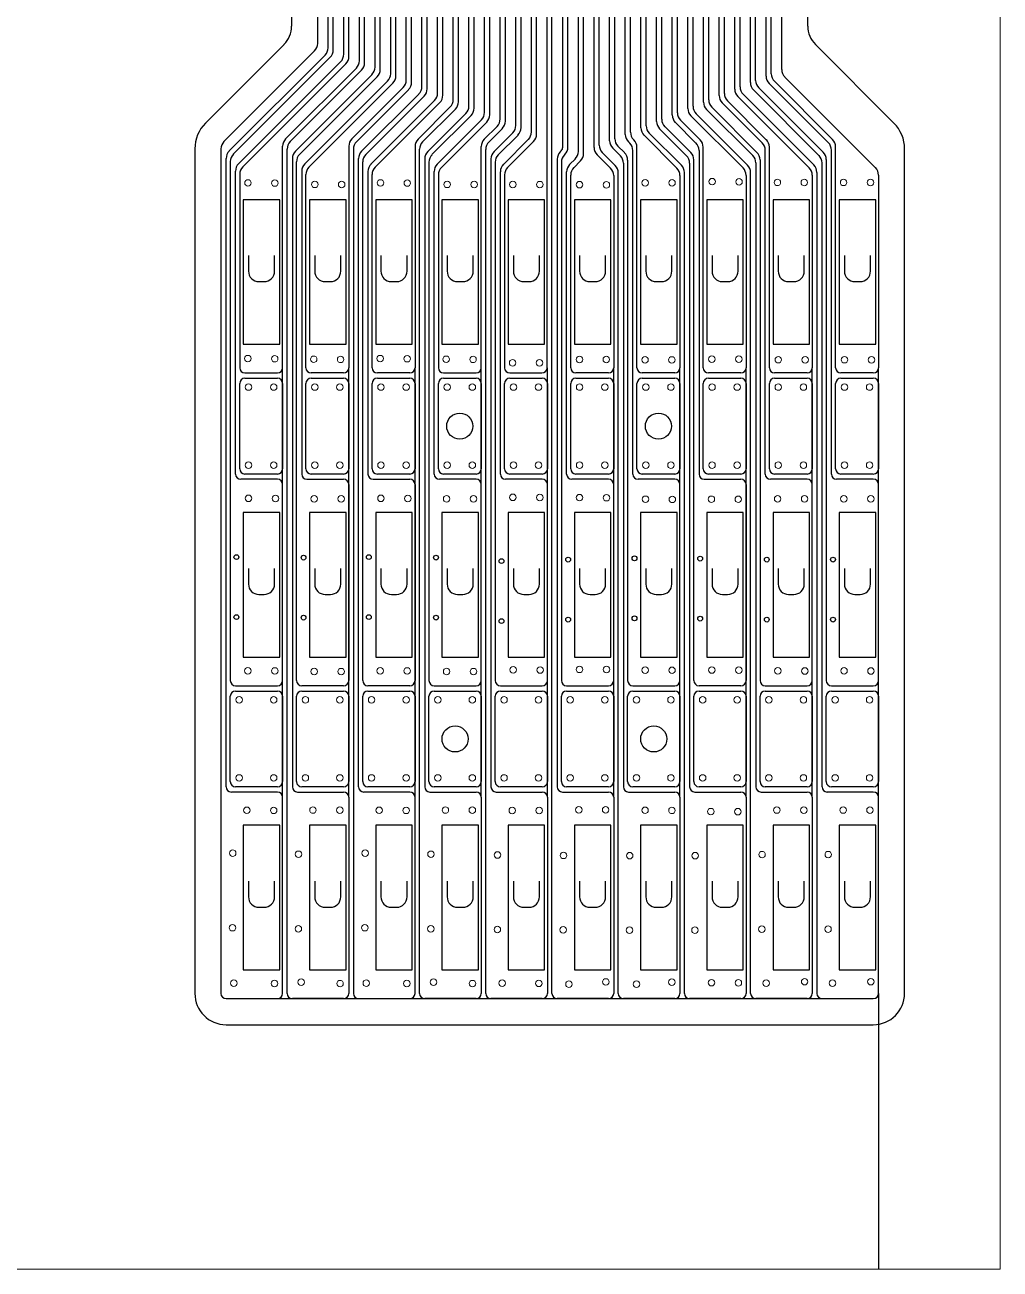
# Model space of a CAD drawing. Header units: millimetres. Extents: x 0 to 40, y 0 to 70.
# Drawn here: x 21.29 to 40, y 0 to 23.86 of the extents above; entities that cross this region are included whole.
import ezdxf

# ---------------------------------------------------------------- set-up
doc = ezdxf.new("R2010")
doc.units = ezdxf.units.MM
for name, color, linetype in [('Al Foil', 2, 'Continuous'), ('Cut Through All', 3, 'Continuous'), ('DEF POINTS', 7, 'Continuous'), ('Expose Silicone', 1, 'Continuous')]:
    doc.layers.add(name, color=color, linetype=linetype)

msp = doc.modelspace()

# ---------------------------------------------------------------- linework, layer by layer
at = {"layer": 'Al Foil', "linetype": 'Continuous', "lineweight": 0}
for p, q in [((40, 70), (40, 0)), ((40, 0), (0, 0))]:
    msp.add_line(p, q, dxfattribs=at)
at = {"layer": 'Al Foil'}
for p, q in [((26.911, 23.509), (26.911, 50.491)), ((27.111, 23.426), (27.111, 50.491)), ((27.211, 23.385), (27.211, 50.491)), ((27.411, 23.302), (27.411, 50.491)), ((27.511, 23.261), (27.511, 50.491)), ((27.711, 23.178), (27.711, 50.491)), ((27.811, 23.137), (27.811, 50.491)), ((28.011, 23.054), (28.011, 50.491)), ((28.111, 23.012), (28.111, 50.491)), ((28.311, 22.929), (28.311, 50.491)), ((28.411, 22.888), (28.411, 50.491)), ((28.611, 22.805), (28.611, 50.491)), ((28.711, 22.764), (28.711, 50.491)), ((28.911, 22.681), (28.911, 50.491)), ((29.011, 22.639), (29.011, 50.491)), ((29.211, 22.557), (29.211, 50.491)), ((29.311, 22.515), (29.311, 50.491)), ((29.511, 22.432), (29.511, 50.491)), ((29.611, 22.391), (29.611, 50.491)), ((29.811, 22.308), (29.811, 50.491)), ((29.911, 22.267), (29.911, 50.491)), ((30.111, 22.184), (30.111, 50.491)), ((30.211, 22.142), (30.211, 50.491)), ((30.411, 22.06), (30.411, 50.491)), ((30.511, 22.018), (30.511, 50.491)), ((30.711, 21.935), (30.711, 50.491)), ((30.811, 21.894), (30.811, 50.491)), ((31.011, 21.811), (31.011, 50.491)), ((31.111, 21.77), (31.111, 50.491)), ((31.311, 17.288), (31.311, 50.491)), ((31.405, 5.288), (31.405, 50.491)), ((31.611, 21.521), (31.611, 50.491)), ((31.711, 21.521), (31.711, 50.491)), ((31.911, 21.438), (31.911, 50.491)), ((32.011, 21.397), (32.011, 50.491)), ((32.211, 21.516), (32.211, 50.491)), ((32.311, 21.557), (32.311, 50.491)), ((32.511, 21.64), (32.511, 50.491)), ((32.611, 21.681), (32.611, 50.491)), ((32.811, 21.764), (32.811, 50.491)), ((32.911, 21.806), (32.911, 50.491)), ((33.111, 21.888), (33.111, 50.491)), ((33.211, 21.93), (33.211, 50.491)), ((33.411, 22.013), (33.411, 50.491)), ((33.511, 22.054), (33.511, 50.491)), ((33.711, 22.137), (33.711, 50.491)), ((33.811, 22.178), (33.811, 50.491)), ((34.011, 22.261), (34.011, 50.491)), ((34.111, 22.303), (34.111, 50.491)), ((34.311, 22.385), (34.311, 50.491)), ((34.411, 22.427), (34.411, 50.491)), ((34.611, 22.51), (34.611, 50.491)), ((34.711, 22.551), (34.711, 50.491)), ((34.911, 22.634), (34.911, 50.491)), ((35.011, 22.675), (35.011, 50.491)), ((35.211, 22.758), (35.211, 50.491)), ((35.311, 22.8), (35.311, 50.491)), ((35.511, 22.883), (35.511, 50.491)), ((35.611, 22.924), (35.611, 50.491)), ((35.811, 23.007), (35.811, 50.491)), ((26.853, 23.368), (25.113, 21.629)), ((25.213, 21.446), (27.053, 23.285)), ((27.153, 23.244), (25.293, 21.384)), ((25.393, 21.201), (27.353, 23.161)), ((27.453, 23.119), (25.473, 21.14)), ((26.296, 21.68), (27.653, 23.037)), ((26.383, 21.626), (27.753, 22.995)), ((27.953, 22.912), (26.483, 21.443)), ((26.563, 21.381), (28.053, 22.871)), ((28.253, 22.788), (26.663, 21.199)), ((26.743, 21.137), (28.353, 22.747)), ((36.706, 21.605), (35.57, 22.741)), ((36.786, 21.666), (35.67, 22.783)), ((35.87, 22.865), (37.609, 21.126)), ((28.553, 22.664), (27.566, 21.677)), ((28.653, 22.622), (27.653, 21.623)), ((27.753, 21.44), (28.853, 22.539)), ((27.833, 21.379), (28.953, 22.498)), ((34.97, 22.493), (36.339, 21.123)), ((35.07, 22.534), (36.426, 21.178)), ((36.526, 21.361), (35.27, 22.617)), ((35.37, 22.658), (36.606, 21.422)), ((29.153, 22.415), (27.933, 21.196)), ((28.013, 21.134), (29.253, 22.374)), ((29.453, 22.291), (28.836, 21.675)), ((28.923, 21.62), (29.553, 22.25)), ((34.37, 22.244), (35.256, 21.358)), ((34.47, 22.285), (35.336, 21.419)), ((35.436, 21.602), (34.67, 22.368)), ((35.516, 21.663), (34.77, 22.41)), ((29.753, 22.167), (29.023, 21.437)), ((29.853, 22.125), (29.103, 21.376)), ((29.203, 21.193), (30.053, 22.042)), ((30.153, 22.001), (29.283, 21.132)), ((33.77, 21.996), (34.166, 21.599)), ((34.246, 21.661), (33.87, 22.037)), ((34.07, 22.12), (35.069, 21.12)), ((35.156, 21.175), (34.17, 22.161)), ((30.106, 21.672), (30.353, 21.918)), ((30.193, 21.617), (30.453, 21.877)), ((30.653, 21.794), (30.293, 21.435)), ((30.753, 21.752), (30.373, 21.373)), ((33.17, 21.747), (33.799, 21.118)), ((33.886, 21.172), (33.27, 21.788)), ((33.47, 21.871), (33.986, 21.355)), ((34.066, 21.416), (33.57, 21.913)), ((25.055, 21.487), (25.055, 5.288)), ((26.238, 17.288), (26.238, 21.539)), ((26.325, 5.288), (26.325, 21.484)), ((27.508, 21.536), (27.508, 17.288)), ((27.595, 21.482), (27.595, 5.288)), ((28.778, 21.533), (28.778, 17.288)), ((28.865, 5.288), (28.865, 21.479)), ((30.048, 17.288), (30.048, 21.53)), ((30.473, 21.19), (30.953, 21.67)), ((31.053, 21.628), (30.553, 21.129)), ((32.57, 21.498), (32.716, 21.352)), ((32.67, 21.54), (32.796, 21.414)), ((32.896, 21.596), (32.87, 21.623)), ((32.976, 21.658), (32.97, 21.664)), ((33.035, 17.288), (33.035, 21.516)), ((34.305, 17.288), (34.305, 21.519)), ((35.575, 17.288), (35.575, 21.522)), ((36.845, 17.288), (36.845, 21.525)), ((25.155, 9.25), (25.155, 21.304)), ((25.235, 21.243), (25.235, 11.288)), ((26.425, 21.301), (26.425, 9.25)), ((26.505, 11.288), (26.505, 21.24)), ((27.695, 9.25), (27.695, 21.299)), ((28.965, 21.296), (28.965, 9.25)), ((30.135, 5.288), (30.135, 21.476)), ((30.235, 21.293), (30.235, 9.25)), ((31.505, 21.29), (31.505, 9.25)), ((31.582, 21.45), (31.563, 21.432)), ((31.653, 21.38), (31.643, 21.37)), ((31.743, 21.187), (31.853, 21.297)), ((31.823, 21.126), (31.953, 21.255)), ((32.27, 21.374), (32.529, 21.115)), ((32.616, 21.169), (32.37, 21.416)), ((32.855, 21.272), (32.855, 11.288)), ((32.955, 15.25), (32.955, 21.455)), ((34.125, 11.288), (34.125, 21.275)), ((34.225, 21.458), (34.225, 15.25)), ((35.395, 21.278), (35.395, 11.288)), ((35.495, 15.25), (35.495, 21.461)), ((36.665, 21.281), (36.665, 11.288)), ((36.765, 15.25), (36.765, 21.463)), ((25.335, 15.25), (25.335, 21.06)), ((26.605, 21.057), (26.605, 15.25)), ((27.775, 11.288), (27.775, 21.237)), ((27.875, 21.054), (27.875, 15.25)), ((29.045, 21.234), (29.045, 11.288)), ((29.145, 15.25), (29.145, 21.052)), ((30.315, 21.232), (30.315, 11.288)), ((30.415, 15.25), (30.415, 21.049)), ((31.585, 21.229), (31.585, 11.288)), ((31.685, 15.25), (31.685, 21.046)), ((32.675, 5.288), (32.675, 21.028)), ((32.775, 21.211), (32.775, 9.25)), ((33.945, 5.288), (33.945, 21.031)), ((34.045, 21.214), (34.045, 9.25)), ((35.215, 5.288), (35.215, 21.033)), ((35.315, 21.216), (35.315, 9.25)), ((36.485, 21.036), (36.485, 5.288)), ((36.585, 9.25), (36.585, 21.219)), ((25.415, 20.999), (25.415, 17.288)), ((26.685, 17.288), (26.685, 20.996)), ((27.955, 17.288), (27.955, 20.993)), ((29.225, 20.99), (29.225, 17.288)), ((30.495, 20.987), (30.495, 17.288)), ((31.765, 17.288), (31.765, 20.985)), ((32.588, 20.973), (32.588, 17.288)), ((33.858, 20.976), (33.858, 17.288)), ((35.128, 20.979), (35.128, 17.288)), ((36.398, 20.982), (36.398, 17.288)), ((37.668, 20.985), (37.668, 17.288)), ((25.515, 17.188), (26.138, 17.188)), ((26.238, 9.05), (26.238, 17.288)), ((27.408, 17.188), (26.785, 17.188)), ((27.508, 9.05), (27.508, 17.288)), ((28.678, 17.188), (28.055, 17.188)), ((28.778, 9.05), (28.778, 17.288)), ((29.325, 17.188), (29.948, 17.188)), ((30.048, 9.05), (30.048, 17.288)), ((30.595, 17.188), (31.211, 17.188)), ((31.318, 9.05), (31.318, 17.288)), ((32.488, 17.188), (31.865, 17.188)), ((32.588, 9.05), (32.588, 17.288)), ((33.758, 17.188), (33.135, 17.188)), ((33.858, 9.05), (33.858, 17.288)), ((35.028, 17.188), (34.405, 17.188)), ((35.128, 9.05), (35.128, 17.288)), ((36.298, 17.188), (35.675, 17.188)), ((36.398, 9.05), (36.398, 17.288)), ((37.568, 17.188), (36.945, 17.188)), ((37.668, 9.05), (37.668, 17.288)), ((25.415, 15.35), (25.415, 16.988)), ((25.515, 17.088), (26.138, 17.088)), ((26.238, 16.988), (26.238, 15.35)), ((26.685, 15.35), (26.685, 16.988)), ((26.785, 17.088), (27.408, 17.088)), ((27.508, 16.988), (27.508, 15.35)), ((27.955, 15.35), (27.955, 16.988)), ((28.055, 17.088), (28.678, 17.088)), ((28.778, 16.988), (28.778, 15.35)), ((29.225, 15.35), (29.225, 16.988)), ((29.325, 17.088), (29.948, 17.088)), ((30.048, 16.988), (30.048, 15.35)), ((30.495, 15.35), (30.495, 16.988)), ((30.595, 17.088), (31.218, 17.088)), ((31.318, 16.988), (31.318, 15.35)), ((31.765, 15.35), (31.765, 16.988)), ((31.865, 17.088), (32.488, 17.088)), ((32.588, 16.988), (32.588, 15.35)), ((33.035, 15.35), (33.035, 16.988)), ((33.135, 17.088), (33.758, 17.088)), ((33.858, 16.988), (33.858, 15.35)), ((34.305, 15.35), (34.305, 16.988)), ((34.405, 17.088), (35.028, 17.088)), ((35.128, 16.988), (35.128, 15.35)), ((35.575, 15.35), (35.575, 16.988)), ((35.675, 17.088), (36.298, 17.088)), ((36.398, 16.988), (36.398, 15.35)), ((36.845, 15.35), (36.845, 16.988)), ((36.945, 17.088), (37.568, 17.088)), ((37.668, 16.988), (37.668, 15.35)), ((26.138, 15.15), (25.435, 15.15)), ((26.138, 15.25), (25.515, 15.25)), ((26.238, 11.288), (26.238, 15.05)), ((26.705, 15.15), (27.408, 15.15)), ((27.408, 15.25), (26.785, 15.25)), ((27.508, 15.05), (27.508, 11.288)), ((27.975, 15.15), (28.678, 15.15)), ((28.678, 15.25), (28.055, 15.25)), ((28.778, 15.05), (28.778, 11.288)), ((29.948, 15.15), (29.245, 15.15)), ((29.948, 15.25), (29.325, 15.25)), ((30.048, 11.288), (30.048, 15.05)), ((31.218, 15.15), (30.515, 15.15)), ((31.218, 15.25), (30.595, 15.25)), ((31.318, 11.288), (31.318, 15.05)), ((32.488, 15.15), (31.785, 15.15)), ((32.488, 15.25), (31.865, 15.25)), ((32.588, 11.288), (32.588, 15.05)), ((33.758, 15.15), (33.055, 15.15)), ((33.758, 15.25), (33.135, 15.25)), ((33.858, 11.288), (33.858, 15.05)), ((34.325, 15.15), (35.028, 15.15)), ((35.028, 15.25), (34.405, 15.25)), ((35.128, 15.05), (35.128, 11.288)), ((36.298, 15.15), (35.595, 15.15)), ((36.298, 15.25), (35.675, 15.25)), ((36.398, 11.288), (36.398, 15.05)), ((37.568, 15.15), (36.865, 15.15)), ((37.568, 15.25), (36.945, 15.25)), ((37.668, 11.288), (37.668, 15.05)), ((25.235, 9.35), (25.235, 10.988)), ((25.335, 11.188), (26.138, 11.188)), ((25.335, 11.088), (26.138, 11.088)), ((26.238, 10.988), (26.238, 9.35)), ((26.505, 9.35), (26.505, 10.988)), ((27.408, 11.188), (26.605, 11.188)), ((26.605, 11.088), (27.408, 11.088)), ((27.508, 10.988), (27.508, 9.35)), ((27.775, 9.35), (27.775, 10.988)), ((28.678, 11.188), (27.875, 11.188)), ((27.875, 11.088), (28.678, 11.088)), ((28.778, 10.988), (28.778, 9.35)), ((29.045, 9.35), (29.045, 10.988)), ((29.145, 11.188), (29.948, 11.188)), ((29.145, 11.088), (29.948, 11.088)), ((30.048, 10.988), (30.048, 9.35)), ((30.315, 9.35), (30.315, 10.988)), ((30.415, 11.188), (31.218, 11.188)), ((30.415, 11.088), (31.218, 11.088)), ((31.318, 10.988), (31.318, 9.35)), ((31.585, 9.35), (31.585, 10.988)), ((31.685, 11.188), (32.488, 11.188)), ((31.685, 11.088), (32.488, 11.088)), ((32.588, 10.988), (32.588, 9.35)), ((32.855, 9.35), (32.855, 10.988)), ((32.955, 11.188), (33.758, 11.188)), ((32.955, 11.088), (33.758, 11.088)), ((33.858, 10.988), (33.858, 9.35)), ((34.125, 9.35), (34.125, 10.988)), ((35.028, 11.188), (34.225, 11.188)), ((34.225, 11.088), (35.028, 11.088)), ((35.128, 10.988), (35.128, 9.35)), ((35.395, 9.35), (35.395, 10.988)), ((35.495, 11.188), (36.298, 11.188)), ((35.495, 11.088), (36.298, 11.088)), ((36.398, 10.988), (36.398, 9.35)), ((36.665, 9.35), (36.665, 10.988)), ((36.765, 11.188), (37.568, 11.188)), ((36.765, 11.088), (37.568, 11.088)), ((37.668, 10.988), (37.668, 9.35)), ((26.138, 9.15), (25.255, 9.15)), ((26.138, 9.25), (25.335, 9.25)), ((26.525, 9.15), (27.408, 9.15)), ((27.408, 9.25), (26.605, 9.25)), ((28.678, 9.15), (27.795, 9.15)), ((28.678, 9.25), (27.875, 9.25)), ((29.065, 9.15), (29.948, 9.15)), ((29.948, 9.25), (29.145, 9.25)), ((30.335, 9.15), (31.218, 9.15)), ((31.218, 9.25), (30.415, 9.25)), ((31.605, 9.15), (32.488, 9.15)), ((32.488, 9.25), (31.685, 9.25)), ((32.875, 9.15), (33.758, 9.15)), ((33.758, 9.25), (32.955, 9.25)), ((34.145, 9.15), (35.028, 9.15)), ((35.028, 9.25), (34.225, 9.25)), ((35.415, 9.15), (36.298, 9.15)), ((36.298, 9.25), (35.495, 9.25)), ((37.568, 9.15), (36.685, 9.15)), ((37.568, 9.25), (36.765, 9.25)), ((26.238, 5.288), (26.238, 9.05)), ((27.508, 9.05), (27.508, 5.288)), ((28.778, 5.288), (28.778, 9.05)), ((30.048, 9.05), (30.048, 5.288)), ((31.318, 9.05), (31.318, 5.288)), ((32.588, 9.05), (32.588, 5.288)), ((33.858, 9.05), (33.858, 5.288)), ((35.128, 9.05), (35.128, 5.288)), ((36.398, 9.05), (36.398, 5.288)), ((37.668, 5.288), (37.668, 9.05)), ((37.668, 5.288), (37.668, 0)), ((25.155, 5.188), (26.138, 5.188)), ((26.138, 5.188), (36.585, 5.188)), ((27.408, 5.188), (26.425, 5.188)), ((27.695, 5.188), (28.678, 5.188)), ((29.948, 5.188), (28.965, 5.188)), ((31.218, 5.188), (30.235, 5.188)), ((32.488, 5.188), (31.505, 5.188)), ((33.758, 5.188), (32.775, 5.188)), ((35.028, 5.188), (34.045, 5.188)), ((36.298, 5.188), (35.315, 5.188)), ((36.585, 5.188), (37.568, 5.188))]:
    msp.add_line(p, q, dxfattribs=at)
at = {"layer": 'Al Foil', "linetype": 'Continuous', "lineweight": 0}
for centre in [(25.574, 20.833), (26.09, 20.831), (26.855, 20.806), (27.371, 20.804), (28.114, 20.833), (28.63, 20.831), (29.395, 20.806), (29.911, 20.804), (30.653, 20.803), (31.17, 20.801), (31.932, 20.8), (32.448, 20.798), (33.191, 20.836), (33.707, 20.834), (34.476, 20.858), (34.992, 20.856), (35.728, 20.844), (36.244, 20.843), (36.998, 20.844), (37.514, 20.843), (25.571, 17.464), (26.087, 17.462), (26.835, 17.451), (27.351, 17.449), (28.111, 17.464), (28.627, 17.462), (29.375, 17.451), (29.891, 17.449), (30.65, 17.383), (31.166, 17.381), (31.931, 17.448), (32.447, 17.447), (33.189, 17.44), (33.705, 17.438), (34.47, 17.454), (34.987, 17.452), (35.746, 17.443), (36.262, 17.441), (37.016, 17.443), (37.532, 17.441), (25.585, 16.918), (26.067, 16.918), (26.855, 16.918), (27.337, 16.918), (28.125, 16.918), (28.607, 16.918), (29.395, 16.918), (29.877, 16.918), (30.665, 16.918), (31.147, 16.918), (31.935, 16.918), (32.417, 16.918), (33.205, 16.918), (33.687, 16.918), (34.475, 16.918), (34.957, 16.918), (35.745, 16.918), (36.227, 16.918), (37.015, 16.918), (37.497, 16.918), (25.585, 15.421), (26.067, 15.421), (26.855, 15.421), (27.337, 15.421), (28.125, 15.421), (28.607, 15.421), (29.395, 15.421), (29.877, 15.421), (30.665, 15.421), (31.147, 15.421), (31.935, 15.421), (32.417, 15.421), (33.205, 15.421), (33.687, 15.421), (34.475, 15.421), (34.957, 15.421), (35.745, 15.421), (36.227, 15.421), (37.015, 15.421), (37.497, 15.421), (25.584, 14.784), (26.1, 14.782), (26.844, 14.775), (27.36, 14.773), (28.124, 14.784), (28.64, 14.782), (29.384, 14.775), (29.9, 14.773), (30.655, 14.803), (31.171, 14.801), (31.934, 14.797), (32.45, 14.796), (33.197, 14.766), (33.713, 14.764), (34.462, 14.766), (34.978, 14.765), (35.733, 14.775), (36.25, 14.773), (37.003, 14.775), (37.52, 14.773), (25.571, 11.475), (26.088, 11.473), (26.844, 11.462), (27.36, 11.46), (28.111, 11.475), (28.628, 11.473), (29.384, 11.462), (29.9, 11.46), (30.66, 11.493), (31.177, 11.491), (31.934, 11.503), (32.45, 11.501), (33.191, 11.487), (33.707, 11.485), (34.472, 11.491), (34.988, 11.489), (35.736, 11.474), (36.253, 11.472), (37.006, 11.474), (37.523, 11.472), (25.405, 10.918), (26.067, 10.918), (26.675, 10.918), (27.337, 10.918), (27.945, 10.918), (28.607, 10.918), (29.215, 10.918), (29.877, 10.918), (30.485, 10.918), (31.147, 10.918), (31.755, 10.918), (32.417, 10.918), (33.025, 10.918), (33.687, 10.918), (34.295, 10.918), (34.957, 10.918), (35.565, 10.918), (36.227, 10.918), (36.835, 10.918), (37.497, 10.918), (25.405, 9.421), (26.067, 9.421), (26.675, 9.421), (27.337, 9.421), (27.945, 9.421), (28.607, 9.421), (29.215, 9.421), (29.877, 9.421), (30.485, 9.421), (31.147, 9.421), (31.755, 9.421), (32.417, 9.421), (33.025, 9.421), (33.687, 9.421), (34.295, 9.421), (34.957, 9.421), (35.565, 9.421), (36.227, 9.421), (36.835, 9.421), (37.497, 9.421), (25.551, 8.8), (26.067, 8.799), (26.82, 8.805), (27.337, 8.803), (28.091, 8.8), (28.607, 8.799), (29.36, 8.805), (29.877, 8.803), (30.643, 8.798), (31.16, 8.796), (31.918, 8.811), (32.434, 8.809), (33.19, 8.8), (33.706, 8.799), (34.452, 8.775), (34.968, 8.774), (35.718, 8.805), (36.234, 8.803), (36.988, 8.805), (37.504, 8.803), (25.281, 7.977), (26.544, 7.957), (27.821, 7.977), (29.084, 7.957), (30.361, 7.943), (31.625, 7.936), (32.895, 7.93), (34.151, 7.93), (35.434, 7.95), (36.704, 7.95), (25.277, 6.548), (26.54, 6.528), (27.817, 6.548), (29.08, 6.528), (30.357, 6.514), (31.621, 6.507), (32.891, 6.5), (34.147, 6.5), (35.43, 6.521), (36.7, 6.521), (25.303, 5.483), (26.082, 5.478), (26.593, 5.504), (27.34, 5.476), (27.843, 5.483), (28.622, 5.478), (29.133, 5.504), (29.88, 5.476), (30.45, 5.486), (31.154, 5.481), (31.73, 5.464), (32.437, 5.508), (33.027, 5.465), (33.704, 5.504), (34.464, 5.494), (34.98, 5.492), (35.514, 5.484), (36.251, 5.513), (36.784, 5.484), (37.521, 5.513)]:
    msp.add_circle(centre, 0.0626, dxfattribs=at)
at = {"layer": 'Al Foil'}
for centre, radius in [((29.636, 16.169), 0.25), ((33.446, 16.169), 0.25), ((25.352, 13.657), 0.0463), ((26.64, 13.647), 0.0463), ((27.892, 13.657), 0.0463), ((29.18, 13.647), 0.0463), ((30.437, 13.58), 0.0463), ((31.716, 13.609), 0.0463), ((32.988, 13.633), 0.0463), ((34.247, 13.628), 0.0463), ((35.524, 13.609), 0.0463), ((36.794, 13.609), 0.0463), ((25.352, 12.506), 0.0463), ((26.64, 12.496), 0.0463), ((27.892, 12.506), 0.0463), ((29.18, 12.496), 0.0463), ((30.437, 12.429), 0.0463), ((31.716, 12.458), 0.0463), ((32.988, 12.482), 0.0463), ((34.247, 12.477), 0.0463), ((35.524, 12.458), 0.0463), ((36.794, 12.458), 0.0463), ((29.546, 10.169), 0.25), ((33.356, 10.169), 0.25)]:
    msp.add_circle(centre, radius, dxfattribs=at)
for centre, radius, start, end in [((26.711, 23.509), 0.2, 315, 0), ((26.911, 23.426), 0.2, 315, 360), ((27.011, 23.385), 0.2, 315, 0), ((27.211, 23.302), 0.2, 315, 0), ((27.311, 23.261), 0.2, 315, 0), ((27.511, 23.178), 0.2, 315, 360), ((27.611, 23.137), 0.2, 315, 360), ((27.811, 23.054), 0.2, 315, 360), ((27.911, 23.012), 0.2, 315, 0), ((28.111, 22.929), 0.2, 315, 360), ((35.811, 22.924), 0.2, 180, 225), ((36.011, 23.007), 0.2, 180, 225), ((28.211, 22.888), 0.2, 315, 0), ((28.411, 22.805), 0.2, 315, 360), ((28.511, 22.764), 0.2, 315, 0), ((28.711, 22.681), 0.2, 315, 0), ((35.211, 22.675), 0.2, 180, 225), ((35.411, 22.758), 0.2, 180, 225), ((35.511, 22.8), 0.2, 180, 225), ((35.711, 22.883), 0.2, 180, 225), ((28.811, 22.639), 0.2, 315, 0), ((29.011, 22.557), 0.2, 315, 0), ((29.111, 22.515), 0.2, 315, 360), ((34.811, 22.51), 0.2, 180, 225), ((34.911, 22.551), 0.2, 180, 225), ((35.111, 22.634), 0.2, 180, 225), ((29.311, 22.432), 0.2, 315, 0), ((29.411, 22.391), 0.2, 315, 360), ((29.611, 22.308), 0.2, 315, 0), ((29.711, 22.267), 0.2, 315, 360), ((34.211, 22.261), 0.2, 180, 225), ((34.311, 22.303), 0.2, 180, 225), ((34.511, 22.385), 0.2, 180, 225), ((34.611, 22.427), 0.2, 180, 225), ((29.911, 22.184), 0.2, 315, 0), ((30.011, 22.142), 0.2, 315, 0), ((30.211, 22.06), 0.2, 315, 360), ((30.311, 22.018), 0.2, 315, 360), ((33.611, 22.013), 0.2, 180, 225), ((33.711, 22.054), 0.2, 180, 225), ((33.911, 22.137), 0.2, 180, 225), ((34.011, 22.178), 0.2, 180, 225), ((30.511, 21.935), 0.2, 315, 360), ((30.611, 21.894), 0.2, 315, 360), ((30.811, 21.811), 0.2, 315, 360), ((30.911, 21.77), 0.2, 315, 360), ((33.011, 21.764), 0.2, 180, 225), ((33.111, 21.806), 0.2, 180, 225), ((33.311, 21.888), 0.2, 180, 225), ((33.411, 21.93), 0.2, 180, 225), ((25.255, 21.487), 0.2, 135, 180), ((26.438, 21.539), 0.2, 135, 180), ((26.525, 21.484), 0.2, 135, 180), ((27.708, 21.536), 0.2, 135, 180), ((27.795, 21.482), 0.2, 135, 180), ((28.978, 21.533), 0.2, 135, 180), ((29.065, 21.479), 0.2, 135, 180), ((30.248, 21.53), 0.2, 135, 180), ((30.335, 21.476), 0.2, 135, 180), ((31.511, 21.521), 0.1, 315, 0), ((31.511, 21.521), 0.2, 315, 0), ((32.411, 21.516), 0.2, 180, 225), ((32.511, 21.557), 0.2, 180, 225), ((32.711, 21.64), 0.2, 180, 225), ((32.811, 21.681), 0.2, 180, 225), ((32.755, 21.455), 0.2, 0, 45), ((32.835, 21.516), 0.2, 0, 45), ((34.025, 21.458), 0.2, 0, 45), ((34.105, 21.519), 0.2, 0, 45), ((35.295, 21.461), 0.2, 360, 45), ((35.375, 21.522), 0.2, 360, 45), ((36.565, 21.463), 0.2, 0, 45), ((36.645, 21.525), 0.2, 0, 45), ((25.355, 21.304), 0.2, 135, 180), ((25.435, 21.243), 0.2, 135, 180), ((26.625, 21.301), 0.2, 135, 180), ((26.705, 21.24), 0.2, 135, 180), ((27.895, 21.299), 0.2, 135, 180), ((27.975, 21.237), 0.2, 135, 180), ((29.165, 21.296), 0.2, 135, 180), ((29.245, 21.234), 0.2, 135, 180), ((30.435, 21.293), 0.2, 135, 180), ((30.515, 21.232), 0.2, 135, 180), ((31.705, 21.29), 0.2, 135, 180), ((31.785, 21.229), 0.2, 135, 180), ((31.711, 21.438), 0.2, 315, 0), ((31.811, 21.397), 0.2, 315, 360), ((32.575, 21.211), 0.2, 0, 45), ((32.655, 21.272), 0.2, 0, 45), ((33.845, 21.214), 0.2, 0, 45), ((33.925, 21.275), 0.2, 360, 45), ((35.115, 21.216), 0.2, 360, 45), ((35.195, 21.278), 0.2, 360, 45), ((36.385, 21.219), 0.2, 360, 45), ((36.465, 21.281), 0.2, 0, 45), ((25.535, 21.06), 0.2, 135, 180), ((25.615, 20.999), 0.2, 135, 180), ((26.805, 21.057), 0.2, 135, 180), ((26.885, 20.996), 0.2, 135, 180), ((28.075, 21.054), 0.2, 135, 180), ((28.155, 20.993), 0.2, 135, 180), ((29.345, 21.052), 0.2, 135, 180), ((29.425, 20.99), 0.2, 135, 180), ((30.615, 21.049), 0.2, 135, 180), ((30.695, 20.987), 0.2, 135, 180), ((31.885, 21.046), 0.2, 135, 180), ((31.965, 20.985), 0.2, 135, 180), ((32.388, 20.973), 0.2, 360, 45), ((32.475, 21.028), 0.2, 0, 45), ((33.658, 20.976), 0.2, 0, 45), ((33.745, 21.031), 0.2, 0, 45), ((34.928, 20.979), 0.2, 0, 45), ((35.015, 21.033), 0.2, 0, 45), ((36.198, 20.982), 0.2, 360, 45), ((36.285, 21.036), 0.2, 0, 45), ((37.468, 20.985), 0.2, 360, 45), ((25.515, 17.288), 0.1, 180, 270), ((26.138, 17.288), 0.1, 270, 360), ((26.785, 17.288), 0.1, 180, 270), ((27.408, 17.288), 0.1, 270, 360), ((28.055, 17.288), 0.1, 180, 270), ((28.678, 17.288), 0.1, 270, 360), ((29.325, 17.288), 0.1, 180, 270), ((29.948, 17.288), 0.1, 270, 360), ((30.595, 17.288), 0.1, 180, 270), ((31.211, 17.288), 0.1, 270, 0), ((31.865, 17.288), 0.1, 180, 270), ((32.488, 17.288), 0.1, 270, 360), ((33.135, 17.288), 0.1, 180, 270), ((33.758, 17.288), 0.1, 270, 360), ((34.405, 17.288), 0.1, 180, 270), ((35.028, 17.288), 0.1, 270, 360), ((35.675, 17.288), 0.1, 180, 270), ((36.298, 17.288), 0.1, 270, 360), ((36.945, 17.288), 0.1, 180, 270), ((37.568, 17.288), 0.1, 270, 360), ((25.515, 16.988), 0.1, 90, 180), ((26.138, 16.988), 0.1, 0, 90), ((26.785, 16.988), 0.1, 90, 180), ((27.408, 16.988), 0.1, 0, 90), ((28.055, 16.988), 0.1, 90, 180), ((28.678, 16.988), 0.1, 0, 90), ((29.325, 16.988), 0.1, 90, 180), ((29.948, 16.988), 0.1, 0, 90), ((30.595, 16.988), 0.1, 90, 180), ((31.218, 16.988), 0.1, 0, 90), ((31.865, 16.988), 0.1, 90, 180), ((32.488, 16.988), 0.1, 0, 90), ((33.135, 16.988), 0.1, 90, 180), ((33.758, 16.988), 0.1, 0, 90), ((34.405, 16.988), 0.1, 90, 180), ((35.028, 16.988), 0.1, 0, 90), ((35.675, 16.988), 0.1, 90, 180), ((36.298, 16.988), 0.1, 0, 90), ((36.945, 16.988), 0.1, 90, 180), ((37.568, 16.988), 0.1, 0, 90), ((25.515, 15.35), 0.1, 180, 270), ((26.138, 15.35), 0.1, 270, 0), ((26.785, 15.35), 0.1, 180, 270), ((27.408, 15.35), 0.1, 270, 0), ((28.055, 15.35), 0.1, 180, 270), ((28.678, 15.35), 0.1, 270, 0), ((29.325, 15.35), 0.1, 180, 270), ((29.948, 15.35), 0.1, 270, 0), ((30.595, 15.35), 0.1, 180, 270), ((31.218, 15.35), 0.1, 270, 0), ((31.865, 15.35), 0.1, 180, 270), ((32.488, 15.35), 0.1, 270, 0), ((33.135, 15.35), 0.1, 180, 270), ((33.758, 15.35), 0.1, 270, 0), ((34.405, 15.35), 0.1, 180, 270), ((35.028, 15.35), 0.1, 270, 0), ((35.675, 15.35), 0.1, 180, 270), ((36.298, 15.35), 0.1, 270, 0), ((36.945, 15.35), 0.1, 180, 270), ((37.568, 15.35), 0.1, 270, 0), ((25.435, 15.25), 0.1, 180, 270), ((26.138, 15.05), 0.1, 0, 90), ((26.705, 15.25), 0.1, 180, 270), ((27.408, 15.05), 0.1, 0, 90), ((27.975, 15.25), 0.1, 180, 270), ((28.678, 15.05), 0.1, 0, 90), ((29.245, 15.25), 0.1, 180, 270), ((29.948, 15.05), 0.1, 0, 90), ((30.515, 15.25), 0.1, 180, 270), ((31.218, 15.05), 0.1, 0, 90), ((31.785, 15.25), 0.1, 180, 270), ((32.488, 15.05), 0.1, 0, 90), ((33.055, 15.25), 0.1, 180, 270), ((33.758, 15.05), 0.1, 0, 90), ((34.325, 15.25), 0.1, 180, 270), ((35.028, 15.05), 0.1, 0, 90), ((35.595, 15.25), 0.1, 180, 270), ((36.298, 15.05), 0.1, 0, 90), ((36.865, 15.25), 0.1, 180, 270), ((37.568, 15.05), 0.1, 0, 90), ((25.335, 11.288), 0.1, 180, 270), ((26.138, 11.288), 0.1, 270, 0), ((26.605, 11.288), 0.1, 180, 270), ((27.408, 11.288), 0.1, 270, 0), ((27.875, 11.288), 0.1, 180, 270), ((28.678, 11.288), 0.1, 270, 0), ((29.145, 11.288), 0.1, 180, 270), ((29.948, 11.288), 0.1, 270, 360), ((30.415, 11.288), 0.1, 180, 270), ((31.218, 11.288), 0.1, 270, 0), ((31.685, 11.288), 0.1, 180, 270), ((32.488, 11.288), 0.1, 270, 0), ((32.955, 11.288), 0.1, 180, 270), ((33.758, 11.288), 0.1, 270, 0), ((34.225, 11.288), 0.1, 180, 270), ((35.028, 11.288), 0.1, 270, 0), ((35.495, 11.288), 0.1, 180, 270), ((36.298, 11.288), 0.1, 270, 0), ((36.765, 11.288), 0.1, 180, 270), ((37.568, 11.288), 0.1, 270, 0), ((25.335, 10.988), 0.1, 90, 180), ((26.138, 10.988), 0.1, 360, 90), ((26.605, 10.988), 0.1, 90, 180), ((27.408, 10.988), 0.1, 360, 90), ((27.875, 10.988), 0.1, 90, 180), ((28.678, 10.988), 0.1, 360, 90), ((29.145, 10.988), 0.1, 90, 180), ((29.948, 10.988), 0.1, 360, 90), ((30.415, 10.988), 0.1, 90, 180), ((31.218, 10.988), 0.1, 360, 90), ((31.685, 10.988), 0.1, 90, 180), ((32.488, 10.988), 0.1, 360, 90), ((32.955, 10.988), 0.1, 90, 180), ((33.758, 10.988), 0.1, 360, 90), ((34.225, 10.988), 0.1, 90, 180), ((35.028, 10.988), 0.1, 360, 90), ((35.495, 10.988), 0.1, 90, 180), ((36.298, 10.988), 0.1, 360, 90), ((36.765, 10.988), 0.1, 90, 180), ((37.568, 10.988), 0.1, 360, 90), ((25.335, 9.35), 0.1, 180, 270), ((26.138, 9.35), 0.1, 270, 0), ((26.605, 9.35), 0.1, 180, 270), ((27.408, 9.35), 0.1, 270, 0), ((27.875, 9.35), 0.1, 180, 270), ((28.678, 9.35), 0.1, 270, 0), ((29.145, 9.35), 0.1, 180, 270), ((29.948, 9.35), 0.1, 270, 0), ((30.415, 9.35), 0.1, 180, 270), ((31.218, 9.35), 0.1, 270, 360), ((31.685, 9.35), 0.1, 180, 270), ((32.488, 9.35), 0.1, 270, 0), ((32.955, 9.35), 0.1, 180, 270), ((33.758, 9.35), 0.1, 270, 0), ((34.225, 9.35), 0.1, 180, 270), ((35.028, 9.35), 0.1, 270, 0), ((35.495, 9.35), 0.1, 180, 270), ((36.298, 9.35), 0.1, 270, 0), ((36.765, 9.35), 0.1, 180, 270), ((37.568, 9.35), 0.1, 270, 0), ((25.255, 9.25), 0.1, 180, 270), ((26.138, 9.05), 0.1, 0, 90), ((26.525, 9.25), 0.1, 180, 270), ((27.408, 9.05), 0.1, 0, 90), ((27.795, 9.25), 0.1, 180, 270), ((28.678, 9.05), 0.1, 360, 90), ((29.065, 9.25), 0.1, 180, 270), ((29.948, 9.05), 0.1, 0, 90), ((30.335, 9.25), 0.1, 180, 270), ((31.218, 9.05), 0.1, 0, 90), ((31.605, 9.25), 0.1, 180, 270), ((32.488, 9.05), 0.1, 0, 90), ((32.875, 9.25), 0.1, 180, 270), ((33.758, 9.05), 0.1, 0, 90), ((34.145, 9.25), 0.1, 180, 270), ((35.028, 9.05), 0.1, 0, 90), ((35.415, 9.25), 0.1, 180, 270), ((36.298, 9.05), 0.1, 0, 90), ((36.685, 9.25), 0.1, 180, 270), ((37.568, 9.05), 0.1, 0, 90), ((25.155, 5.288), 0.1, 180, 270), ((26.138, 5.288), 0.1, 270, 0), ((26.425, 5.288), 0.1, 180, 270), ((27.408, 5.288), 0.1, 270, 360), ((27.695, 5.288), 0.1, 180, 270), ((28.678, 5.288), 0.1, 270, 360), ((28.965, 5.288), 0.1, 180, 270), ((29.948, 5.288), 0.1, 270, 360), ((30.235, 5.288), 0.1, 180, 270), ((31.218, 5.288), 0.1, 270, 0), ((31.505, 5.288), 0.1, 180, 270), ((32.488, 5.288), 0.1, 270, 360), ((32.775, 5.288), 0.1, 180, 270), ((33.758, 5.288), 0.1, 270, 0), ((34.045, 5.288), 0.1, 180, 270), ((35.028, 5.288), 0.1, 270, 0), ((35.315, 5.288), 0.1, 180, 270), ((36.298, 5.288), 0.1, 270, 0), ((36.585, 5.288), 0.1, 180, 270), ((37.568, 5.288), 0.1, 270, 360)]:
    msp.add_arc(centre, radius, start, end, dxfattribs=at)
at = {"layer": 'Cut Through All'}
for p, q in [((26.411, 50.491), (26.411, 23.841)), ((36.311, 23.841), (36.311, 50.491)), ((26.265, 23.487), (24.76, 21.982)), ((37.963, 21.982), (36.458, 23.487)), ((24.555, 21.487), (24.555, 5.288)), ((38.168, 5.288), (38.168, 21.487)), ((25.584, 19.44), (25.584, 19.19)), ((26.084, 19.19), (26.084, 19.44)), ((26.854, 19.44), (26.854, 19.19)), ((27.354, 19.19), (27.354, 19.44)), ((28.124, 19.44), (28.124, 19.19)), ((28.624, 19.19), (28.624, 19.44)), ((29.394, 19.44), (29.394, 19.19)), ((29.894, 19.19), (29.894, 19.44)), ((30.664, 19.44), (30.664, 19.19)), ((31.164, 19.19), (31.164, 19.44)), ((31.934, 19.44), (31.934, 19.19)), ((32.434, 19.19), (32.434, 19.44)), ((33.204, 19.44), (33.204, 19.19)), ((33.704, 19.19), (33.704, 19.44)), ((34.474, 19.44), (34.474, 19.19)), ((34.974, 19.19), (34.974, 19.44)), ((35.744, 19.44), (35.744, 19.19)), ((36.244, 19.19), (36.244, 19.44)), ((37.014, 19.44), (37.014, 19.19)), ((37.514, 19.19), (37.514, 19.44)), ((25.584, 19.19), (25.584, 19.14)), ((26.084, 19.14), (26.084, 19.19)), ((26.854, 19.19), (26.854, 19.14)), ((27.354, 19.14), (27.354, 19.19)), ((28.124, 19.19), (28.124, 19.14)), ((28.624, 19.14), (28.624, 19.19)), ((29.394, 19.19), (29.394, 19.14)), ((29.894, 19.14), (29.894, 19.19)), ((30.664, 19.19), (30.664, 19.14)), ((31.164, 19.14), (31.164, 19.19)), ((31.934, 19.19), (31.934, 19.14)), ((32.434, 19.14), (32.434, 19.19)), ((33.204, 19.19), (33.204, 19.14)), ((33.704, 19.14), (33.704, 19.19)), ((34.474, 19.19), (34.474, 19.14)), ((34.974, 19.14), (34.974, 19.19)), ((35.744, 19.19), (35.744, 19.14)), ((36.244, 19.14), (36.244, 19.19)), ((37.014, 19.19), (37.014, 19.14)), ((37.514, 19.14), (37.514, 19.19)), ((25.784, 18.94), (25.834, 18.94)), ((25.834, 18.94), (25.884, 18.94)), ((27.054, 18.94), (27.104, 18.94)), ((27.104, 18.94), (27.154, 18.94)), ((28.324, 18.94), (28.374, 18.94)), ((28.374, 18.94), (28.424, 18.94)), ((29.594, 18.94), (29.644, 18.94)), ((29.644, 18.94), (29.694, 18.94)), ((30.864, 18.94), (30.914, 18.94)), ((30.914, 18.94), (30.964, 18.94)), ((32.134, 18.94), (32.184, 18.94)), ((32.184, 18.94), (32.234, 18.94)), ((33.404, 18.94), (33.454, 18.94)), ((33.454, 18.94), (33.504, 18.94)), ((34.674, 18.94), (34.724, 18.94)), ((34.724, 18.94), (34.774, 18.94)), ((35.944, 18.94), (35.994, 18.94)), ((35.994, 18.94), (36.044, 18.94)), ((37.214, 18.94), (37.264, 18.94)), ((37.264, 18.94), (37.314, 18.94)), ((25.584, 13.44), (25.584, 13.19)), ((26.084, 13.19), (26.084, 13.44)), ((26.854, 13.44), (26.854, 13.19)), ((27.354, 13.19), (27.354, 13.44)), ((28.124, 13.44), (28.124, 13.19)), ((28.624, 13.19), (28.624, 13.44)), ((29.394, 13.44), (29.394, 13.19)), ((29.894, 13.19), (29.894, 13.44)), ((30.664, 13.44), (30.664, 13.19)), ((31.164, 13.19), (31.164, 13.44)), ((31.934, 13.44), (31.934, 13.19)), ((32.434, 13.19), (32.434, 13.44)), ((33.204, 13.44), (33.204, 13.19)), ((33.704, 13.19), (33.704, 13.44)), ((34.474, 13.44), (34.474, 13.19)), ((34.974, 13.19), (34.974, 13.44)), ((35.744, 13.44), (35.744, 13.19)), ((36.244, 13.19), (36.244, 13.44)), ((37.014, 13.44), (37.014, 13.19)), ((37.514, 13.19), (37.514, 13.44)), ((25.584, 13.19), (25.584, 13.14)), ((26.084, 13.14), (26.084, 13.19)), ((26.854, 13.19), (26.854, 13.14)), ((27.354, 13.14), (27.354, 13.19)), ((28.124, 13.19), (28.124, 13.14)), ((28.624, 13.14), (28.624, 13.19)), ((29.394, 13.19), (29.394, 13.14)), ((29.894, 13.14), (29.894, 13.19)), ((30.664, 13.19), (30.664, 13.14)), ((31.164, 13.14), (31.164, 13.19)), ((31.934, 13.19), (31.934, 13.14)), ((32.434, 13.14), (32.434, 13.19)), ((33.204, 13.19), (33.204, 13.14)), ((33.704, 13.14), (33.704, 13.19)), ((34.474, 13.19), (34.474, 13.14)), ((34.974, 13.14), (34.974, 13.19)), ((35.744, 13.19), (35.744, 13.14)), ((36.244, 13.14), (36.244, 13.19)), ((37.014, 13.19), (37.014, 13.14)), ((37.514, 13.14), (37.514, 13.19)), ((25.784, 12.94), (25.834, 12.94)), ((25.834, 12.94), (25.884, 12.94)), ((27.054, 12.94), (27.104, 12.94)), ((27.104, 12.94), (27.154, 12.94)), ((28.324, 12.94), (28.374, 12.94)), ((28.374, 12.94), (28.424, 12.94)), ((29.594, 12.94), (29.644, 12.94)), ((29.644, 12.94), (29.694, 12.94)), ((30.864, 12.94), (30.914, 12.94)), ((30.914, 12.94), (30.964, 12.94)), ((32.134, 12.94), (32.184, 12.94)), ((32.184, 12.94), (32.234, 12.94)), ((33.404, 12.94), (33.454, 12.94)), ((33.454, 12.94), (33.504, 12.94)), ((34.674, 12.94), (34.724, 12.94)), ((34.724, 12.94), (34.774, 12.94)), ((35.944, 12.94), (35.994, 12.94)), ((35.994, 12.94), (36.044, 12.94)), ((37.214, 12.94), (37.264, 12.94)), ((37.264, 12.94), (37.314, 12.94)), ((25.584, 7.44), (25.584, 7.19)), ((26.084, 7.19), (26.084, 7.44)), ((26.854, 7.44), (26.854, 7.19)), ((27.354, 7.19), (27.354, 7.44)), ((28.124, 7.44), (28.124, 7.19)), ((28.624, 7.19), (28.624, 7.44)), ((29.394, 7.44), (29.394, 7.19)), ((29.894, 7.19), (29.894, 7.44)), ((30.664, 7.44), (30.664, 7.19)), ((31.164, 7.19), (31.164, 7.44)), ((31.934, 7.44), (31.934, 7.19)), ((32.434, 7.19), (32.434, 7.44)), ((33.204, 7.44), (33.204, 7.19)), ((33.704, 7.19), (33.704, 7.44)), ((34.474, 7.44), (34.474, 7.19)), ((34.974, 7.19), (34.974, 7.44)), ((35.744, 7.44), (35.744, 7.19)), ((36.244, 7.19), (36.244, 7.44)), ((37.014, 7.44), (37.014, 7.19)), ((37.514, 7.19), (37.514, 7.44)), ((25.584, 7.19), (25.584, 7.14)), ((26.084, 7.14), (26.084, 7.19)), ((26.854, 7.19), (26.854, 7.14)), ((27.354, 7.14), (27.354, 7.19)), ((28.124, 7.19), (28.124, 7.14)), ((28.624, 7.14), (28.624, 7.19)), ((29.394, 7.19), (29.394, 7.14)), ((29.894, 7.14), (29.894, 7.19)), ((30.664, 7.19), (30.664, 7.14)), ((31.164, 7.14), (31.164, 7.19)), ((31.934, 7.19), (31.934, 7.14)), ((32.434, 7.14), (32.434, 7.19)), ((33.204, 7.19), (33.204, 7.14)), ((33.704, 7.14), (33.704, 7.19)), ((34.474, 7.19), (34.474, 7.14)), ((34.974, 7.14), (34.974, 7.19)), ((35.744, 7.19), (35.744, 7.14)), ((36.244, 7.14), (36.244, 7.19)), ((37.014, 7.19), (37.014, 7.14)), ((37.514, 7.14), (37.514, 7.19)), ((25.784, 6.94), (25.834, 6.94)), ((25.834, 6.94), (25.884, 6.94)), ((27.054, 6.94), (27.104, 6.94)), ((27.104, 6.94), (27.154, 6.94)), ((28.324, 6.94), (28.374, 6.94)), ((28.374, 6.94), (28.424, 6.94)), ((29.594, 6.94), (29.644, 6.94)), ((29.644, 6.94), (29.694, 6.94)), ((30.864, 6.94), (30.914, 6.94)), ((30.914, 6.94), (30.964, 6.94)), ((32.134, 6.94), (32.184, 6.94)), ((32.184, 6.94), (32.234, 6.94)), ((33.404, 6.94), (33.454, 6.94)), ((33.454, 6.94), (33.504, 6.94)), ((34.674, 6.94), (34.724, 6.94)), ((34.724, 6.94), (34.774, 6.94)), ((35.944, 6.94), (35.994, 6.94)), ((35.994, 6.94), (36.044, 6.94)), ((37.214, 6.94), (37.264, 6.94)), ((37.264, 6.94), (37.314, 6.94)), ((25.155, 4.688), (37.568, 4.688))]:
    msp.add_line(p, q, dxfattribs=at)
for centre, radius, start, end in [((25.911, 23.841), 0.5, 315, 360), ((36.811, 23.841), 0.5, 180, 225), ((25.255, 21.487), 0.7, 135, 180), ((37.468, 21.487), 0.7, 360, 45), ((25.784, 19.14), 0.2, 180, 270), ((25.884, 19.14), 0.2, 270, 0), ((27.054, 19.14), 0.2, 180, 270), ((27.154, 19.14), 0.2, 270, 0), ((28.324, 19.14), 0.2, 180, 270), ((28.424, 19.14), 0.2, 270, 0), ((29.594, 19.14), 0.2, 180, 270), ((29.694, 19.14), 0.2, 270, 0), ((30.864, 19.14), 0.2, 180, 270), ((30.964, 19.14), 0.2, 270, 0), ((32.134, 19.14), 0.2, 180, 270), ((32.234, 19.14), 0.2, 270, 360), ((33.404, 19.14), 0.2, 180, 270), ((33.504, 19.14), 0.2, 270, 0), ((34.674, 19.14), 0.2, 180, 270), ((34.774, 19.14), 0.2, 270, 0), ((35.944, 19.14), 0.2, 180, 270), ((36.044, 19.14), 0.2, 270, 0), ((37.214, 19.14), 0.2, 180, 270), ((37.314, 19.14), 0.2, 270, 0), ((25.784, 13.14), 0.2, 180, 270), ((25.884, 13.14), 0.2, 270, 0), ((27.054, 13.14), 0.2, 180, 270), ((27.154, 13.14), 0.2, 270, 0), ((28.324, 13.14), 0.2, 180, 270), ((28.424, 13.14), 0.2, 270, 0), ((29.594, 13.14), 0.2, 180, 270), ((29.694, 13.14), 0.2, 270, 0), ((30.864, 13.14), 0.2, 180, 270), ((30.964, 13.14), 0.2, 270, 360), ((32.134, 13.14), 0.2, 180, 270), ((32.234, 13.14), 0.2, 270, 0), ((33.404, 13.14), 0.2, 180, 270), ((33.504, 13.14), 0.2, 270, 360), ((34.674, 13.14), 0.2, 180, 270), ((34.774, 13.14), 0.2, 270, 0), ((35.944, 13.14), 0.2, 180, 270), ((36.044, 13.14), 0.2, 270, 360), ((37.214, 13.14), 0.2, 180, 270), ((37.314, 13.14), 0.2, 270, 360), ((25.784, 7.14), 0.2, 180, 270), ((25.884, 7.14), 0.2, 270, 0), ((27.054, 7.14), 0.2, 180, 270), ((27.154, 7.14), 0.2, 270, 0), ((28.324, 7.14), 0.2, 180, 270), ((28.424, 7.14), 0.2, 270, 0), ((29.594, 7.14), 0.2, 180, 270), ((29.694, 7.14), 0.2, 270, 0), ((30.864, 7.14), 0.2, 180, 270), ((30.964, 7.14), 0.2, 270, 0), ((32.134, 7.14), 0.2, 180, 270), ((32.234, 7.14), 0.2, 270, 0), ((33.404, 7.14), 0.2, 180, 270), ((33.504, 7.14), 0.2, 270, 360), ((34.674, 7.14), 0.2, 180, 270), ((34.774, 7.14), 0.2, 270, 360), ((35.944, 7.14), 0.2, 180, 270), ((36.044, 7.14), 0.2, 270, 360), ((37.214, 7.14), 0.2, 180, 270), ((37.314, 7.14), 0.2, 270, 0), ((25.155, 5.288), 0.6, 180, 270), ((37.568, 5.288), 0.6, 270, 360)]:
    msp.add_arc(centre, radius, start, end, dxfattribs=at)
at = {"layer": 'DEF POINTS', "linetype": 'Continuous', "lineweight": 0}
for p, q in [((40, 70), (40, 0)), ((40, 0), (0, 0))]:
    msp.add_line(p, q, dxfattribs=at)
at = {"layer": 'Expose Silicone'}
for p, q in [((25.484, 20.512), (25.484, 17.738)), ((26.184, 20.512), (25.484, 20.512)), ((26.184, 17.738), (26.184, 20.512)), ((26.754, 20.512), (26.754, 17.738)), ((27.454, 20.512), (26.754, 20.512)), ((27.454, 17.738), (27.454, 20.512)), ((28.024, 20.512), (28.024, 17.738)), ((28.724, 20.512), (28.024, 20.512)), ((28.724, 17.738), (28.724, 20.512)), ((29.294, 20.512), (29.294, 17.738)), ((29.994, 20.512), (29.294, 20.512)), ((29.994, 17.738), (29.994, 20.512)), ((30.564, 20.512), (30.564, 17.738)), ((31.264, 20.512), (30.564, 20.512)), ((31.264, 17.738), (31.264, 20.512)), ((31.834, 20.512), (31.834, 17.738)), ((32.534, 20.512), (31.834, 20.512)), ((32.534, 17.738), (32.534, 20.512)), ((33.104, 20.512), (33.104, 17.738)), ((33.804, 20.512), (33.104, 20.512)), ((33.804, 17.738), (33.804, 20.512)), ((34.374, 20.512), (34.374, 17.738)), ((35.074, 20.512), (34.374, 20.512)), ((35.074, 17.738), (35.074, 20.512)), ((35.644, 20.512), (35.644, 17.738)), ((36.344, 20.512), (35.644, 20.512)), ((36.344, 17.738), (36.344, 20.512)), ((36.914, 20.512), (36.914, 17.738)), ((37.614, 20.512), (36.914, 20.512)), ((37.614, 17.738), (37.614, 20.512)), ((25.484, 17.738), (26.184, 17.738)), ((26.754, 17.738), (27.454, 17.738)), ((28.024, 17.738), (28.724, 17.738)), ((29.294, 17.738), (29.994, 17.738)), ((30.564, 17.738), (31.264, 17.738)), ((31.834, 17.738), (32.534, 17.738)), ((33.104, 17.738), (33.804, 17.738)), ((34.374, 17.738), (35.074, 17.738)), ((35.644, 17.738), (36.344, 17.738)), ((36.914, 17.738), (37.614, 17.738)), ((25.484, 14.512), (25.484, 11.738)), ((26.184, 14.512), (25.484, 14.512)), ((26.184, 11.738), (26.184, 14.512)), ((26.754, 14.512), (26.754, 11.738)), ((27.454, 14.512), (26.754, 14.512)), ((27.454, 11.738), (27.454, 14.512)), ((28.024, 14.512), (28.024, 11.738)), ((28.724, 14.512), (28.024, 14.512)), ((28.724, 11.738), (28.724, 14.512)), ((29.294, 14.512), (29.294, 11.738)), ((29.994, 14.512), (29.294, 14.512)), ((29.994, 11.738), (29.994, 14.512)), ((30.564, 14.512), (30.564, 11.738)), ((31.264, 14.512), (30.564, 14.512)), ((31.264, 11.738), (31.264, 14.512)), ((31.834, 14.512), (31.834, 11.738)), ((32.534, 14.512), (31.834, 14.512)), ((32.534, 11.738), (32.534, 14.512)), ((33.104, 14.512), (33.104, 11.738)), ((33.804, 14.512), (33.104, 14.512)), ((33.804, 11.738), (33.804, 14.512)), ((34.374, 14.512), (34.374, 11.738)), ((35.074, 14.512), (34.374, 14.512)), ((35.074, 11.738), (35.074, 14.512)), ((35.644, 14.512), (35.644, 11.738)), ((36.344, 14.512), (35.644, 14.512)), ((36.344, 11.738), (36.344, 14.512)), ((36.914, 14.512), (36.914, 11.738)), ((37.614, 14.512), (36.914, 14.512)), ((37.614, 11.738), (37.614, 14.512)), ((25.484, 11.738), (26.184, 11.738)), ((26.754, 11.738), (27.454, 11.738)), ((28.024, 11.738), (28.724, 11.738)), ((29.294, 11.738), (29.994, 11.738)), ((30.564, 11.738), (31.264, 11.738)), ((31.834, 11.738), (32.534, 11.738)), ((33.104, 11.738), (33.804, 11.738)), ((34.374, 11.738), (35.074, 11.738)), ((35.644, 11.738), (36.344, 11.738)), ((36.914, 11.738), (37.614, 11.738)), ((25.484, 8.512), (25.484, 5.738)), ((26.184, 8.512), (25.484, 8.512)), ((26.184, 5.738), (26.184, 8.512)), ((26.754, 8.512), (26.754, 5.738)), ((27.454, 8.512), (26.754, 8.512)), ((27.454, 5.738), (27.454, 8.512)), ((28.024, 8.512), (28.024, 5.738)), ((28.724, 8.512), (28.024, 8.512)), ((28.724, 5.738), (28.724, 8.512)), ((29.294, 8.512), (29.294, 5.738)), ((29.994, 8.512), (29.294, 8.512)), ((29.994, 5.738), (29.994, 8.512)), ((30.564, 8.512), (30.564, 5.738)), ((31.264, 8.512), (30.564, 8.512)), ((31.264, 5.738), (31.264, 8.512)), ((31.834, 8.512), (31.834, 5.738)), ((32.534, 8.512), (31.834, 8.512)), ((32.534, 5.738), (32.534, 8.512)), ((33.104, 8.512), (33.104, 5.738)), ((33.804, 8.512), (33.104, 8.512)), ((33.804, 5.738), (33.804, 8.512)), ((34.374, 8.512), (34.374, 5.738)), ((35.074, 8.512), (34.374, 8.512)), ((35.074, 5.738), (35.074, 8.512)), ((35.644, 8.512), (35.644, 5.738)), ((36.344, 8.512), (35.644, 8.512)), ((36.344, 5.738), (36.344, 8.512)), ((36.914, 8.512), (36.914, 5.738)), ((37.614, 8.512), (36.914, 8.512)), ((37.614, 5.738), (37.614, 8.512)), ((25.484, 5.738), (26.184, 5.738)), ((26.754, 5.738), (27.454, 5.738)), ((28.024, 5.738), (28.724, 5.738)), ((29.294, 5.738), (29.994, 5.738)), ((30.564, 5.738), (31.264, 5.738)), ((31.834, 5.738), (32.534, 5.738)), ((33.104, 5.738), (33.804, 5.738)), ((34.374, 5.738), (35.074, 5.738)), ((35.644, 5.738), (36.344, 5.738)), ((36.914, 5.738), (37.614, 5.738))]:
    msp.add_line(p, q, dxfattribs=at)

doc.saveas('drawing.dxf')
